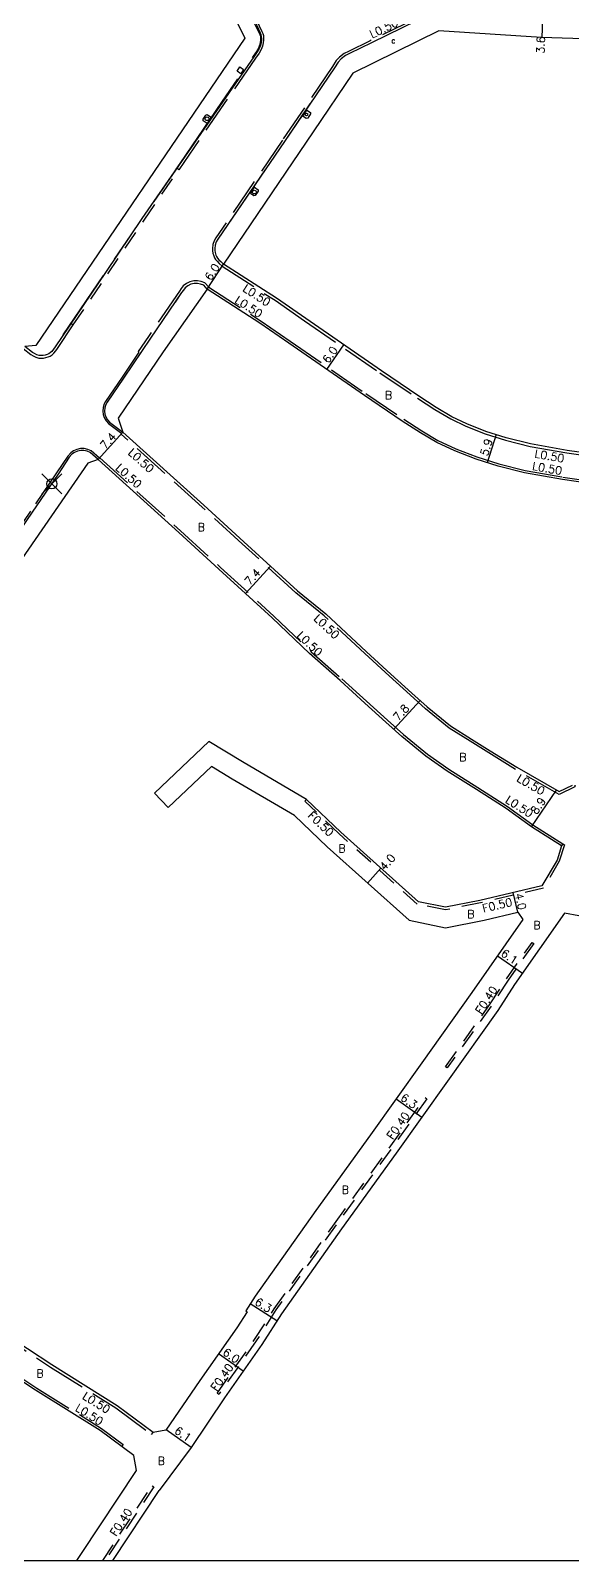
# Model space of a CAD drawing. Header units: metres. Extents: x -2400 to -1599, y -108600 to -108000.
# Drawn here: x -1924 to -1815.8, y -108600 to -108294.2 of the extents above; entities that cross this region are included whole.
import ezdxf

# ---------------------------------------------------------------- set-up
doc = ezdxf.new("R2010")
doc.units = ezdxf.units.M
doc.header["$LTSCALE"] = 2.5
doc.header["$PDMODE"] = 35
doc.header["$PDSIZE"] = 2
doc.linetypes.add('22320', pattern=[2.5, 1.5, -1])
doc.linetypes.add('22330', pattern=[4, 3, -1])
doc.layers.get('0').update_dxf_attribs({"color": 150, "lineweight": 30})
for name, color, linetype in [('2101000', 175, 'Continuous'), ('2102000', 4, 'Continuous'), ('2102001', 191, 'Continuous'), ('2213000', 3, 'Continuous'), ('2227000', 1, 'Continuous'), ('2227100', 7, 'Continuous'), ('2232000', 120, '22320'), ('2233000', 120, '22330'), ('2235000', 13, 'Continuous'), ('2236000', 3, 'Continuous'), ('2238000', 3, 'Continuous'), ('2239000', 3, 'Continuous'), ('6132000', 60, '61320'), ('9107000', 4, 'Continuous'), ('9201100', 215, 'Continuous'), ('9201500', 222, 'Continuous'), ('9202100', 82, 'Continuous'), ('9203500', 155, 'Continuous'), ('999', 7, 'Continuous')]:
    doc.layers.add(name, color=color, linetype=linetype)
doc.styles.add('Dm_Anotation', font='txt.shx', dxfattribs={"bigfont": 'pscdm.shx'})
doc.linetypes.add('61320', pattern='A,0,[3,dmdr.shx,S=0.25,R=0,X=0,Y=0],1.5,[3,dmdr.shx,S=0.25,R=0,X=0,Y=0]', length=1.5)

# ---------------------------------------------------------------- blocks, each defined once
blk = doc.blocks.new('223800')
at = {"color": 0, "linetype": 'Continuous'}
blk.add_circle((0, 0), 0.75, dxfattribs=at)
blk = doc.blocks.new('223900')
blk.add_lwpolyline([(-0.22, -0.37), (-0.44, -0.3), (-0.47, -0.27), (-0.48, -0.24), (-0.44, 0.01), (-0.48, 0.23), (-0.47, 0.27), (-0.45, 0.29), (-0.21, 0.38), (-0.04, 0.53), (0, 0.54), (0.03, 0.53), (0.22, 0.37), (0.44, 0.3), (0.47, 0.27), (0.48, 0.24), (0.44, -0.01), (0.48, -0.23), (0.47, -0.27), (0.45, -0.29), (0.21, -0.38), (0.04, -0.53), (0, -0.54), (-0.03, -0.53)], close=True)

msp = doc.modelspace()

# ---------------------------------------------------------------- linework, layer by layer
at = {"layer": '2101000'}
for points in [[(-2006.75, -108285.34), (-2004.12, -108281.71), (-1966.28, -108284.21), (-1930.15, -108286.66), (-1884.14, -108289.71), (-1881.19, -108295.66)], [(-1881.19, -108295.66), (-1923.01, -108357.12), (-1925.21, -108357.34)], [(-1794.9, -108296.42), (-1821.94, -108295.59), (-1842.42, -108294.21), (-1859.64, -108302.7), (-1867.54, -108314.39), (-1885.45, -108340.84)], [(-1794.9, -108296.42), (-1795.07, -108297.64), (-1796.35, -108306.28), (-1798.49, -108321.41), (-1800.05, -108332.81), (-1801.83, -108344.36), (-1802.87, -108352.66), (-1804.1, -108362.79), (-1806.2, -108377.46), (-1808.6, -108379.27), (-1816.8, -108378.11), (-1824.11, -108376.81), (-1829.02, -108375.59), (-1833.03, -108374.32), (-1836.89, -108372.8), (-1839.83, -108371.37), (-1842.98, -108369.52), (-1846.43, -108367.28), (-1853.94, -108362.19), (-1869.02, -108351.76), (-1874.9, -108347.69), (-1885.45, -108340.84)], [(-1888.72, -108345.87), (-1897.51, -108358.38), (-1906.52, -108371.66), (-1905.58, -108374.47)], [(-1809.58, -108385.09), (-1817.73, -108383.94), (-1825.34, -108382.58), (-1830.62, -108381.27), (-1835, -108379.88), (-1839.24, -108378.22), (-1842.88, -108376.55), (-1846.14, -108374.62), (-1849.75, -108372.27), (-1857.32, -108367.15), (-1872.43, -108356.69), (-1878.24, -108352.67), (-1888.72, -108345.87)], [(-1905.58, -108374.47), (-1889.44, -108389.08), (-1881.44, -108396.39), (-1870.71, -108406.17), (-1865.06, -108410.76), (-1856.93, -108418.35), (-1852.03, -108422.83), (-1847.82, -108426.61), (-1844.76, -108429.38), (-1840.09, -108433.19), (-1835.91, -108435.82), (-1832.17, -108438.15), (-1826.88, -108441.44), (-1818.41, -108446.3), (-1815.71, -108445)], [(-1910.54, -108379.95), (-1912.58, -108380.67), (-1930.42, -108406.45), (-1959.7, -108449.81), (-1986.22, -108488.86), (-1998.22, -108508.83)], [(-1817.95, -108457.16), (-1823.92, -108453.38), (-1829, -108449.72), (-1834.94, -108445.89), (-1840.76, -108442.22), (-1845.02, -108439.24), (-1849.85, -108435.3), (-1853.04, -108432.4), (-1857.26, -108428.61), (-1862.19, -108424.11), (-1868.3, -108418.71), (-1875.76, -108411.58), (-1886.43, -108401.85), (-1894.43, -108394.54), (-1910.54, -108379.95)], [(-1817.95, -108457.16), (-1818.84, -108460.04), (-1821.85, -108465.16), (-1834.26, -108468.07), (-1841.09, -108469.44), (-1846.54, -108468.32), (-1862.04, -108454.4), (-1868.88, -108447.86)], [(-1871.3, -108451.08), (-1864.75, -108457.34), (-1848.4, -108472.02), (-1841.1, -108473.52), (-1833.41, -108471.98), (-1826.68, -108470.41), (-1825.67, -108471.9), (-1835.83, -108486.44), (-1845.84, -108500.54), (-1856.11, -108514.93), (-1867.03, -108530.05), (-1879.15, -108547.17)], [(-1814.48, -108471.13), (-1817.33, -108470.6), (-1827.3, -108484.87), (-1830.69, -108490.09), (-1840.71, -108504.2), (-1850.99, -108518.6), (-1861.91, -108533.72), (-1873.92, -108550.68), (-1877.83, -108556.82), (-1885.29, -108567.48), (-1891.97, -108577.43), (-1898.34, -108586.04)], [(-1879.15, -108547.17), (-1881.03, -108550.12), (-1880.77, -108550.28), (-1882.82, -108553.49), (-1890.2, -108564.04), (-1897, -108573.99), (-1899.57, -108574.42), (-1906.74, -108569.09), (-1919.8, -108560.93), (-1939.28, -108548.13), (-1981.01, -108520.3), (-1998.22, -108508.83)], [(-1914.78, -108600), (-1913.86, -108598.63), (-1902.86, -108582.01), (-1903.38, -108579.06), (-1910.12, -108574.05), (-1923.04, -108565.98), (-1942.59, -108553.14), (-1984.34, -108525.29), (-2001.55, -108513.82)], [(-1907.57, -108600), (-1898.34, -108586.04)]]:
    msp.add_lwpolyline(points, dxfattribs=at)
at = {"layer": '2102000'}
for points in [[(-1868.88, -108447.86), (-1881.71, -108440.38), (-1888.4, -108436.32), (-1899.26, -108446.62)], [(-1871.3, -108451.08), (-1883.75, -108443.81), (-1887.86, -108441.32), (-1896.51, -108449.52)]]:
    msp.add_lwpolyline(points, dxfattribs=at)
at = {"layer": '2102001'}
msp.add_lwpolyline([(-1896.51, -108449.52), (-1899.26, -108446.62)], dxfattribs=at)
at = {"layer": '2213000'}
for points in [[(-1879.55, -108291.55), (-1878.15, -108294.65), (-1878, -108294.99), (-1877.96, -108295.33), (-1877.92, -108295.73), (-1877.91, -108296.1), (-1877.98, -108296.61), (-1878.12, -108297.16), (-1878.36, -108297.77), (-1878.75, -108298.44), (-1879.42, -108299.42), (-1901.79, -108331.75), (-1909.03, -108342.53), (-1919.1, -108357.4), (-1919.44, -108357.87), (-1919.76, -108358.32), (-1920.05, -108358.56), (-1920.37, -108358.78), (-1920.73, -108358.92), (-1921.14, -108359.05), (-1921.52, -108359.12), (-1921.91, -108359.15), (-1922.31, -108359.13), (-1922.79, -108359), (-1923.28, -108358.75), (-1923.65, -108358.51), (-1925.21, -108357.34)], [(-1846.75, -108292.18), (-1855.94, -108296.63), (-1860.32, -108298.76), (-1861.1, -108299.18), (-1861.96, -108299.83), (-1862.58, -108300.48), (-1863.31, -108301.6), (-1873.31, -108316.33), (-1886.61, -108335.86), (-1886.94, -108336.43), (-1887.16, -108337.08), (-1887.24, -108337.74), (-1887.22, -108338.17), (-1887.15, -108338.55), (-1887, -108339.04), (-1886.85, -108339.36), (-1886.66, -108339.67), (-1886.41, -108339.98), (-1886.02, -108340.36), (-1885.45, -108340.84), (-1885.45, -108340.84)], [(-1888.72, -108345.87), (-1889.43, -108345.09), (-1890.08, -108344.84), (-1890.71, -108344.73), (-1891.36, -108344.75), (-1892.01, -108344.9), (-1892.59, -108345.18), (-1893.15, -108345.59), (-1893.5, -108346.05), (-1893.87, -108346.56), (-1900.04, -108355.64), (-1905.47, -108363.64), (-1908.74, -108368.48), (-1908.99, -108368.95), (-1909.19, -108369.59), (-1909.25, -108370.26), (-1909.18, -108370.86), (-1909.01, -108371.38), (-1908.68, -108371.99), (-1908.24, -108372.48), (-1905.58, -108374.47)], [(-1910.54, -108379.95), (-1912.11, -108378.54), (-1912.74, -108378.25), (-1913.38, -108378.11), (-1914.02, -108378.11), (-1914.66, -108378.24), (-1915.26, -108378.51), (-1915.76, -108378.87), (-1916.3, -108379.48), (-1918.54, -108382.82), (-1923.72, -108390.43), (-1933.35, -108404.6), (-1945.74, -108422.73), (-1956.24, -108438.2), (-1982.02, -108476.12), (-2000.84, -108503.73), (-2001.14, -108504.33), (-2001.3, -108504.98), (-2001.33, -108505.63), (-2001.23, -108506.27), (-2001.02, -108506.82), (-2000.73, -108507.31), (-2000.3, -108507.78), (-1998.22, -108508.83)]]:
    msp.add_lwpolyline(points, dxfattribs=at)
at = {"layer": '2227000'}
for points in [[(-1879.55, -108291.55), (-1878.15, -108294.65), (-1878, -108294.99), (-1877.96, -108295.33), (-1877.92, -108295.73), (-1877.91, -108296.1), (-1877.98, -108296.61), (-1878.12, -108297.16), (-1878.36, -108297.77), (-1878.75, -108298.44), (-1879.42, -108299.42), (-1899.43, -108328.33)], [(-1855.94, -108296.63), (-1860.32, -108298.76), (-1861.1, -108299.18), (-1861.96, -108299.83), (-1862.58, -108300.48), (-1863.31, -108301.6)], [(-1868.21, -108308.83), (-1873.31, -108316.33)], [(-1877.09, -108321.89), (-1886.61, -108335.86)], [(-1907.26, -108339.89), (-1903.96, -108334.98)], [(-1917.49, -108355.02), (-1909.45, -108343.15)], [(-1893.87, -108346.56), (-1895.17, -108348.48)], [(-1900.04, -108355.64), (-1905.47, -108363.64)], [(-1918.54, -108382.82), (-1923.72, -108390.43)]]:
    msp.add_lwpolyline(points, dxfattribs=at)
at = {"layer": '2227100'}
msp.add_point((-1919.77, -108384.78, 6.05), dxfattribs=at)
at = {"layer": '2232000'}
for points in [[(-1915.93, -108352.72), (-1915.5, -108353.01), (-1908.6, -108342.83), (-1901.36, -108332.05), (-1894.44, -108321.99), (-1894.84, -108321.71)], [(-1817.69, -108456.74), (-1817.36, -108456.95), (-1818.38, -108460.24), (-1821.53, -108465.6), (-1834.15, -108468.56), (-1841.09, -108469.95), (-1846.77, -108468.78), (-1862.38, -108454.77), (-1869.23, -108448.23), (-1868.88, -108447.86)], [(-1840.77, -108501.55), (-1841.1, -108501.32), (-1832.33, -108488.97), (-1828.94, -108483.76), (-1823.83, -108476.45), (-1823.5, -108476.68)], [(-1823.5, -108476.68), (-1828.61, -108483.99), (-1832, -108489.19), (-1840.77, -108501.55)], [(-1886.43, -108566.81), (-1886.76, -108566.58), (-1886.71, -108566.51), (-1879.26, -108555.87), (-1875.35, -108549.72), (-1863.31, -108532.71), (-1852.39, -108517.6), (-1845.17, -108507.48), (-1844.84, -108507.72)], [(-1844.84, -108507.72), (-1852.07, -108517.83), (-1862.98, -108532.95), (-1875.02, -108549.94), (-1878.93, -108556.09), (-1886.38, -108566.73), (-1886.43, -108566.81)], [(-1909.62, -108600), (-1899.76, -108585.1)], [(-1899.76, -108585.1), (-1899.43, -108585.32), (-1909.14, -108600)]]:
    msp.add_lwpolyline(points, dxfattribs=at)
at = {"layer": '2233000'}
for points in [[(-1879.48, -108290.85), (-1877.81, -108294.38), (-1877.63, -108294.76), (-1877.51, -108295.18), (-1877.47, -108295.64), (-1877.46, -108296.07), (-1877.54, -108296.65), (-1877.69, -108297.26), (-1877.97, -108297.94), (-1878.38, -108298.66), (-1879.06, -108299.66), (-1894.44, -108321.99)], [(-1846.96, -108291.75), (-1856.15, -108296.21), (-1860.53, -108298.34), (-1861.36, -108298.78), (-1862.28, -108299.47), (-1862.95, -108300.18), (-1863.7, -108301.34), (-1873.7, -108316.06), (-1887.01, -108335.61), (-1887.38, -108336.23), (-1887.62, -108336.97), (-1887.71, -108337.72), (-1887.69, -108338.22), (-1887.62, -108338.66), (-1887.44, -108339.21), (-1887.27, -108339.58), (-1887.05, -108339.94), (-1886.77, -108340.3), (-1886.34, -108340.72), (-1885.72, -108341.26)], [(-1885.72, -108341.26), (-1875.18, -108348.1), (-1869.3, -108352.17), (-1854.22, -108362.61), (-1846.7, -108367.69), (-1843.24, -108369.95), (-1840.07, -108371.82), (-1837.09, -108373.26), (-1833.2, -108374.79), (-1829.15, -108376.07), (-1824.21, -108377.3), (-1816.88, -108378.61), (-1808.67, -108379.76), (-1808.6, -108379.27)], [(-1888.44, -108345.45), (-1889.18, -108344.63), (-1889.94, -108344.33), (-1890.67, -108344.21), (-1891.43, -108344.23), (-1892.18, -108344.41), (-1892.86, -108344.72), (-1893.52, -108345.22), (-1893.92, -108345.74), (-1894.3, -108346.26), (-1900.47, -108355.34), (-1902.52, -108358.36), (-1902.37, -108358.46), (-1905.75, -108363.45), (-1909.03, -108368.3), (-1909.3, -108368.81), (-1909.53, -108369.53), (-1909.59, -108370.27), (-1909.51, -108370.93), (-1909.33, -108371.51), (-1908.96, -108372.18), (-1908.49, -108372.72), (-1905.81, -108374.72)], [(-1888.44, -108345.45), (-1877.96, -108352.26), (-1872.14, -108356.28), (-1857.04, -108366.73), (-1849.47, -108371.86), (-1845.88, -108374.2), (-1842.64, -108376.1), (-1839.04, -108377.76), (-1834.84, -108379.41), (-1830.48, -108380.79), (-1825.23, -108382.09), (-1817.65, -108383.44), (-1809.51, -108384.59), (-1809.58, -108385.09)], [(-1925.54, -108357.72), (-1923.98, -108358.92), (-1923.54, -108359.21), (-1922.97, -108359.49), (-1922.39, -108359.64), (-1921.91, -108359.68), (-1921.45, -108359.64), (-1921.01, -108359.56), (-1920.55, -108359.41), (-1920.12, -108359.24), (-1919.73, -108358.98), (-1919.37, -108358.68), (-1919.01, -108358.18), (-1918.67, -108357.7), (-1915.5, -108353.01)], [(-1815.32, -108445.06), (-1815.22, -108445.07), (-1815.26, -108445.33), (-1818.43, -108446.87), (-1827.14, -108441.87), (-1832.43, -108438.57), (-1836.17, -108436.24), (-1840.38, -108433.6), (-1845.09, -108429.76), (-1848.15, -108426.98), (-1852.36, -108423.2), (-1857.27, -108418.72), (-1865.39, -108411.14), (-1871.04, -108406.55), (-1881.77, -108396.76), (-1889.77, -108389.45), (-1905.91, -108374.84), (-1905.81, -108374.72)], [(-1910.29, -108379.68), (-1911.91, -108378.22), (-1912.62, -108377.9), (-1913.34, -108377.74), (-1914.06, -108377.74), (-1914.77, -108377.89), (-1915.44, -108378.18), (-1916.01, -108378.59), (-1916.6, -108379.26), (-1918.85, -108382.61), (-1924.03, -108390.23), (-1933.66, -108404.4), (-1946.05, -108422.52), (-1956.55, -108437.99), (-1982.32, -108475.91), (-2001.16, -108503.54), (-2001.49, -108504.21), (-2001.67, -108504.93), (-2001.7, -108505.66), (-2001.58, -108506.37), (-2001.36, -108506.98), (-2001.03, -108507.53), (-2000.55, -108508.07), (-1998.5, -108509.24)], [(-1910.29, -108379.68), (-1910.21, -108379.58), (-1894.09, -108394.17), (-1886.09, -108401.48), (-1875.42, -108411.21), (-1867.96, -108418.35), (-1861.86, -108423.74), (-1856.93, -108428.24), (-1852.71, -108432.03), (-1849.53, -108434.92), (-1844.71, -108438.84), (-1840.48, -108441.8), (-1834.67, -108445.47), (-1828.72, -108449.31), (-1823.64, -108452.96), (-1817.69, -108456.74), (-1817.95, -108457.16)], [(-1998.5, -108509.24), (-1981.29, -108520.71), (-1939.56, -108548.55), (-1920.07, -108561.35), (-1907.02, -108569.5), (-1899.86, -108574.82), (-1899.57, -108574.42)], [(-1951.42, -108546.65), (-1942.32, -108552.72), (-1922.77, -108565.56), (-1909.84, -108573.64), (-1905.55, -108576.82), (-1905.85, -108577.22)]]:
    msp.add_lwpolyline(points, dxfattribs=at)
at = {"layer": '2235000'}
msp.add_lwpolyline([(-1882.22, -108301.45), (-1881.46, -108301.96), (-1882.02, -108302.8), (-1882.78, -108302.28)], close=True, dxfattribs=at)
at = {"layer": '2236000'}
for points in [[(-1889.57, -108312.2), (-1889.56, -108311.86), (-1889.01, -108311.06), (-1888.72, -108310.98), (-1887.89, -108311.55), (-1888.73, -108312.78)], [(-1868.8, -108310.07), (-1868.13, -108310.52), (-1868.09, -108310.84), (-1868.66, -108311.69), (-1868.97, -108311.76), (-1869.63, -108311.31)], [(-1879.29, -108325.51), (-1878.58, -108326), (-1878.53, -108326.27), (-1879.13, -108327.16), (-1879.41, -108327.21), (-1880.12, -108326.72)]]:
    msp.add_lwpolyline(points, close=True, dxfattribs=at)
at = {"layer": '6132000'}
for points in [[(-1879.81, -108291.77), (-1878.35, -108294.66), (-1878.2, -108294.97), (-1878.12, -108295.29), (-1878.08, -108295.68), (-1878.07, -108296.04), (-1878.14, -108296.54), (-1878.27, -108297.07), (-1878.52, -108297.67), (-1878.9, -108298.33), (-1879.57, -108299.32), (-1879.78, -108299.63)], [(-1882.69, -108303.82), (-1885.88, -108308.51), (-1894.24, -108320.76), (-1895.04, -108321.91)]]:
    msp.add_lwpolyline(points, dxfattribs=at)
at = {"layer": '9107000'}
for points in [[(-1879.55, -108291.55), (-1878.15, -108294.65), (-1878, -108294.99), (-1877.96, -108295.33), (-1877.92, -108295.73), (-1877.91, -108296.1), (-1877.98, -108296.61), (-1878.12, -108297.16), (-1878.36, -108297.77), (-1878.75, -108298.44), (-1879.42, -108299.42), (-1901.79, -108331.75), (-1909.03, -108342.53), (-1919.1, -108357.4), (-1919.44, -108357.87), (-1919.76, -108358.32), (-1920.05, -108358.56), (-1920.37, -108358.78), (-1920.73, -108358.92), (-1921.14, -108359.05), (-1921.52, -108359.12), (-1921.91, -108359.15), (-1922.31, -108359.13), (-1922.79, -108359), (-1923.28, -108358.75), (-1923.65, -108358.51), (-1925.21, -108357.34)], [(-1846.75, -108292.18), (-1855.94, -108296.63), (-1860.32, -108298.76), (-1861.1, -108299.18), (-1861.96, -108299.83), (-1862.58, -108300.48), (-1863.31, -108301.6), (-1873.31, -108316.33), (-1886.61, -108335.86), (-1886.94, -108336.43), (-1887.16, -108337.08), (-1887.24, -108337.74), (-1887.22, -108338.17), (-1887.15, -108338.55), (-1887, -108339.04), (-1886.85, -108339.36), (-1886.66, -108339.67), (-1886.41, -108339.98), (-1886.02, -108340.36), (-1885.45, -108340.84), (-1885.45, -108340.84)], [(-1888.72, -108345.87), (-1889.43, -108345.09), (-1890.08, -108344.84), (-1890.71, -108344.73), (-1891.36, -108344.75), (-1892.01, -108344.9), (-1892.59, -108345.18), (-1893.15, -108345.59), (-1893.5, -108346.05), (-1893.87, -108346.56), (-1900.04, -108355.64), (-1905.47, -108363.64), (-1908.74, -108368.48), (-1908.99, -108368.95), (-1909.19, -108369.59), (-1909.25, -108370.26), (-1909.18, -108370.86), (-1909.01, -108371.38), (-1908.68, -108371.99), (-1908.24, -108372.48), (-1905.58, -108374.47)], [(-1910.54, -108379.95), (-1912.11, -108378.54), (-1912.74, -108378.25), (-1913.38, -108378.11), (-1914.02, -108378.11), (-1914.66, -108378.24), (-1915.26, -108378.51), (-1915.76, -108378.87), (-1916.3, -108379.48), (-1918.54, -108382.82), (-1923.72, -108390.43), (-1933.35, -108404.6), (-1945.74, -108422.73), (-1956.24, -108438.2), (-1982.02, -108476.12), (-2000.84, -108503.73), (-2001.14, -108504.33), (-2001.3, -108504.98), (-2001.33, -108505.63), (-2001.23, -108506.27), (-2001.02, -108506.82), (-2000.73, -108507.31), (-2000.3, -108507.78), (-1998.22, -108508.83)]]:
    msp.add_lwpolyline(points, dxfattribs=at)
at = {"layer": '9201100', "flags": 128}
msp.add_lwpolyline([(-1821.72, -108291.98), (-1821.84, -108295.59)], dxfattribs=at)
at = {"layer": '9201100'}
for points in [[(-1888.72, -108345.87), (-1885.45, -108340.84)], [(-1861.48, -108356.98), (-1864.89, -108361.91)], [(-1910.54, -108379.95), (-1905.58, -108374.47)], [(-1831.02, -108374.95), (-1832.81, -108380.58)], [(-1881.09, -108406.72), (-1876.11, -108401.25)], [(-1851.45, -108433.85), (-1846.2, -108428.08)], [(-1823.92, -108453.38), (-1818.93, -108446)], [(-1856.68, -108464.59), (-1854.01, -108461.62)], [(-1826.68, -108470.41), (-1827.6, -108466.51)], [(-1830.73, -108479.14), (-1825.73, -108482.63)], [(-1850.97, -108507.73), (-1845.85, -108511.4)], [(-1874.82, -108552.09), (-1880.13, -108548.71)], [(-1881.56, -108562.15), (-1886.47, -108558.71)], [(-1891.97, -108577.43), (-1896.95, -108573.91)]]:
    msp.add_lwpolyline(points, dxfattribs=at)
at = {"layer": '999'}
msp.add_lwpolyline([(-2400, -108600), (-1600, -108600), (-1600, -108000), (-2400, -108000)], close=True, dxfattribs=at)

# ---------------------------------------------------------------- block references
at = {"layer": '2238000', "xscale": 0.5, "yscale": 0.5, "zscale": 0.5}
for p in [(-1888.77, -108311.81, 6.07), (-1879.31, -108326.46, 6.1)]:
    msp.add_blockref('223800', p, dxfattribs=at)
at = {"layer": '2239000', "xscale": 0.5, "yscale": 0.5, "zscale": 0.5}
msp.add_blockref('223900', (-1868.9, -108310.94, 6.23), dxfattribs=at)

# ---------------------------------------------------------------- texts
at = {"layer": '9201500', "style": 'Dm_Anotation'}
for s, rotation, p in [('3.6', 88.2394, (-1821.36, -108298.8)), ('6.0', 56.9973, (-1888, -108344.31)), ('6.0', 55.3177, (-1864.52, -108360.84)), ('7.4', 47.8456, (-1909.11, -108378)), ('5.9', 72.3611, (-1832.7, -108379.34)), ('7.4', 47.6227, (-1880.25, -108405.19)), ('7.8', 47.7549, (-1850.55, -108432.3)), ('8.9', 55.9285, (-1822.89, -108451)), ('4.0', 48.0807, (-1853.28, -108462.2)), ('4.0', 283.1944, (-1827.28, -108466.77)), ('6.1', 325.0768, (-1830.2, -108478.99)), ('6.3', 324.471, (-1850.28, -108507.84)), ('6.3', 327.5366, (-1879.39, -108548.72)), ('6.0', 325.0076, (-1885.79, -108558.73)), ('6.1', 324.8234, (-1895.45, -108574.41))]:
    msp.add_text(s, height=1.6, rotation=rotation, dxfattribs=at).set_placement(p)
at = {"layer": '9202100', "style": 'Dm_Anotation'}
for s, height, p in [('C', 0.75, (-1851.88, -108296.72, 6.21)), ('B', 1.6, (-1853.23, -108367.86)), ('B', 1.6, (-1890.64, -108394.25)), ('B', 1.6, (-1838.38, -108440.23)), ('B', 1.6, (-1862.51, -108458.47)), ('B', 1.6, (-1836.77, -108471.59)), ('B', 1.6, (-1823.56, -108473.82)), ('B', 1.6, (-1861.87, -108526.71)), ('B', 1.6, (-1922.89, -108563.42)), ('B', 1.6, (-1898.61, -108580.9))]:
    msp.add_text(s, height=height, dxfattribs=at).set_placement(p)
at = {"layer": '9203500', "style": 'Dm_Anotation'}
for s, rotation, p in [('L0.50', 25.867, (-1855.79, -108295.75)), ('L0.50', 326.9973, (-1881.77, -108346.13)), ('L0.50', 326.9973, (-1883.37, -108348.43)), ('L0.50', 317.8456, (-1904.7, -108378.71)), ('L0.50', 349.878, (-1823.42, -108379.49)), ('L0.50', 317.8458, (-1907.17, -108381.79)), ('L0.50', 349.878, (-1823.87, -108381.96)), ('L0.50', 316.9555, (-1867.58, -108411.87)), ('L0.50', 316.3063, (-1870.96, -108415.26)), ('L0.50', 330.1284, (-1827.04, -108444.12)), ('L0.50', 327.1985, (-1829.3, -108448.35)), ('F0.50', 316.3053, (-1868.74, -108451.24)), ('F0.50', 13.1944, (-1833.54, -108470.48)), ('F0.40', 56.9172, (-1833.92, -108490.94)), ('F0.40', 54.471, (-1851.67, -108516.02)), ('F0.40', 55.0076, (-1886.87, -108566.31)), ('L0.50', 328.009, (-1913.82, -108567.57)), ('L0.50', 328.009, (-1915.25, -108569.93)), ('F0.40', 56.515, (-1906.94, -108595.32))]:
    msp.add_text(s, height=1.6, rotation=rotation, dxfattribs=at).set_placement(p)

doc.saveas('drawing.dxf')
